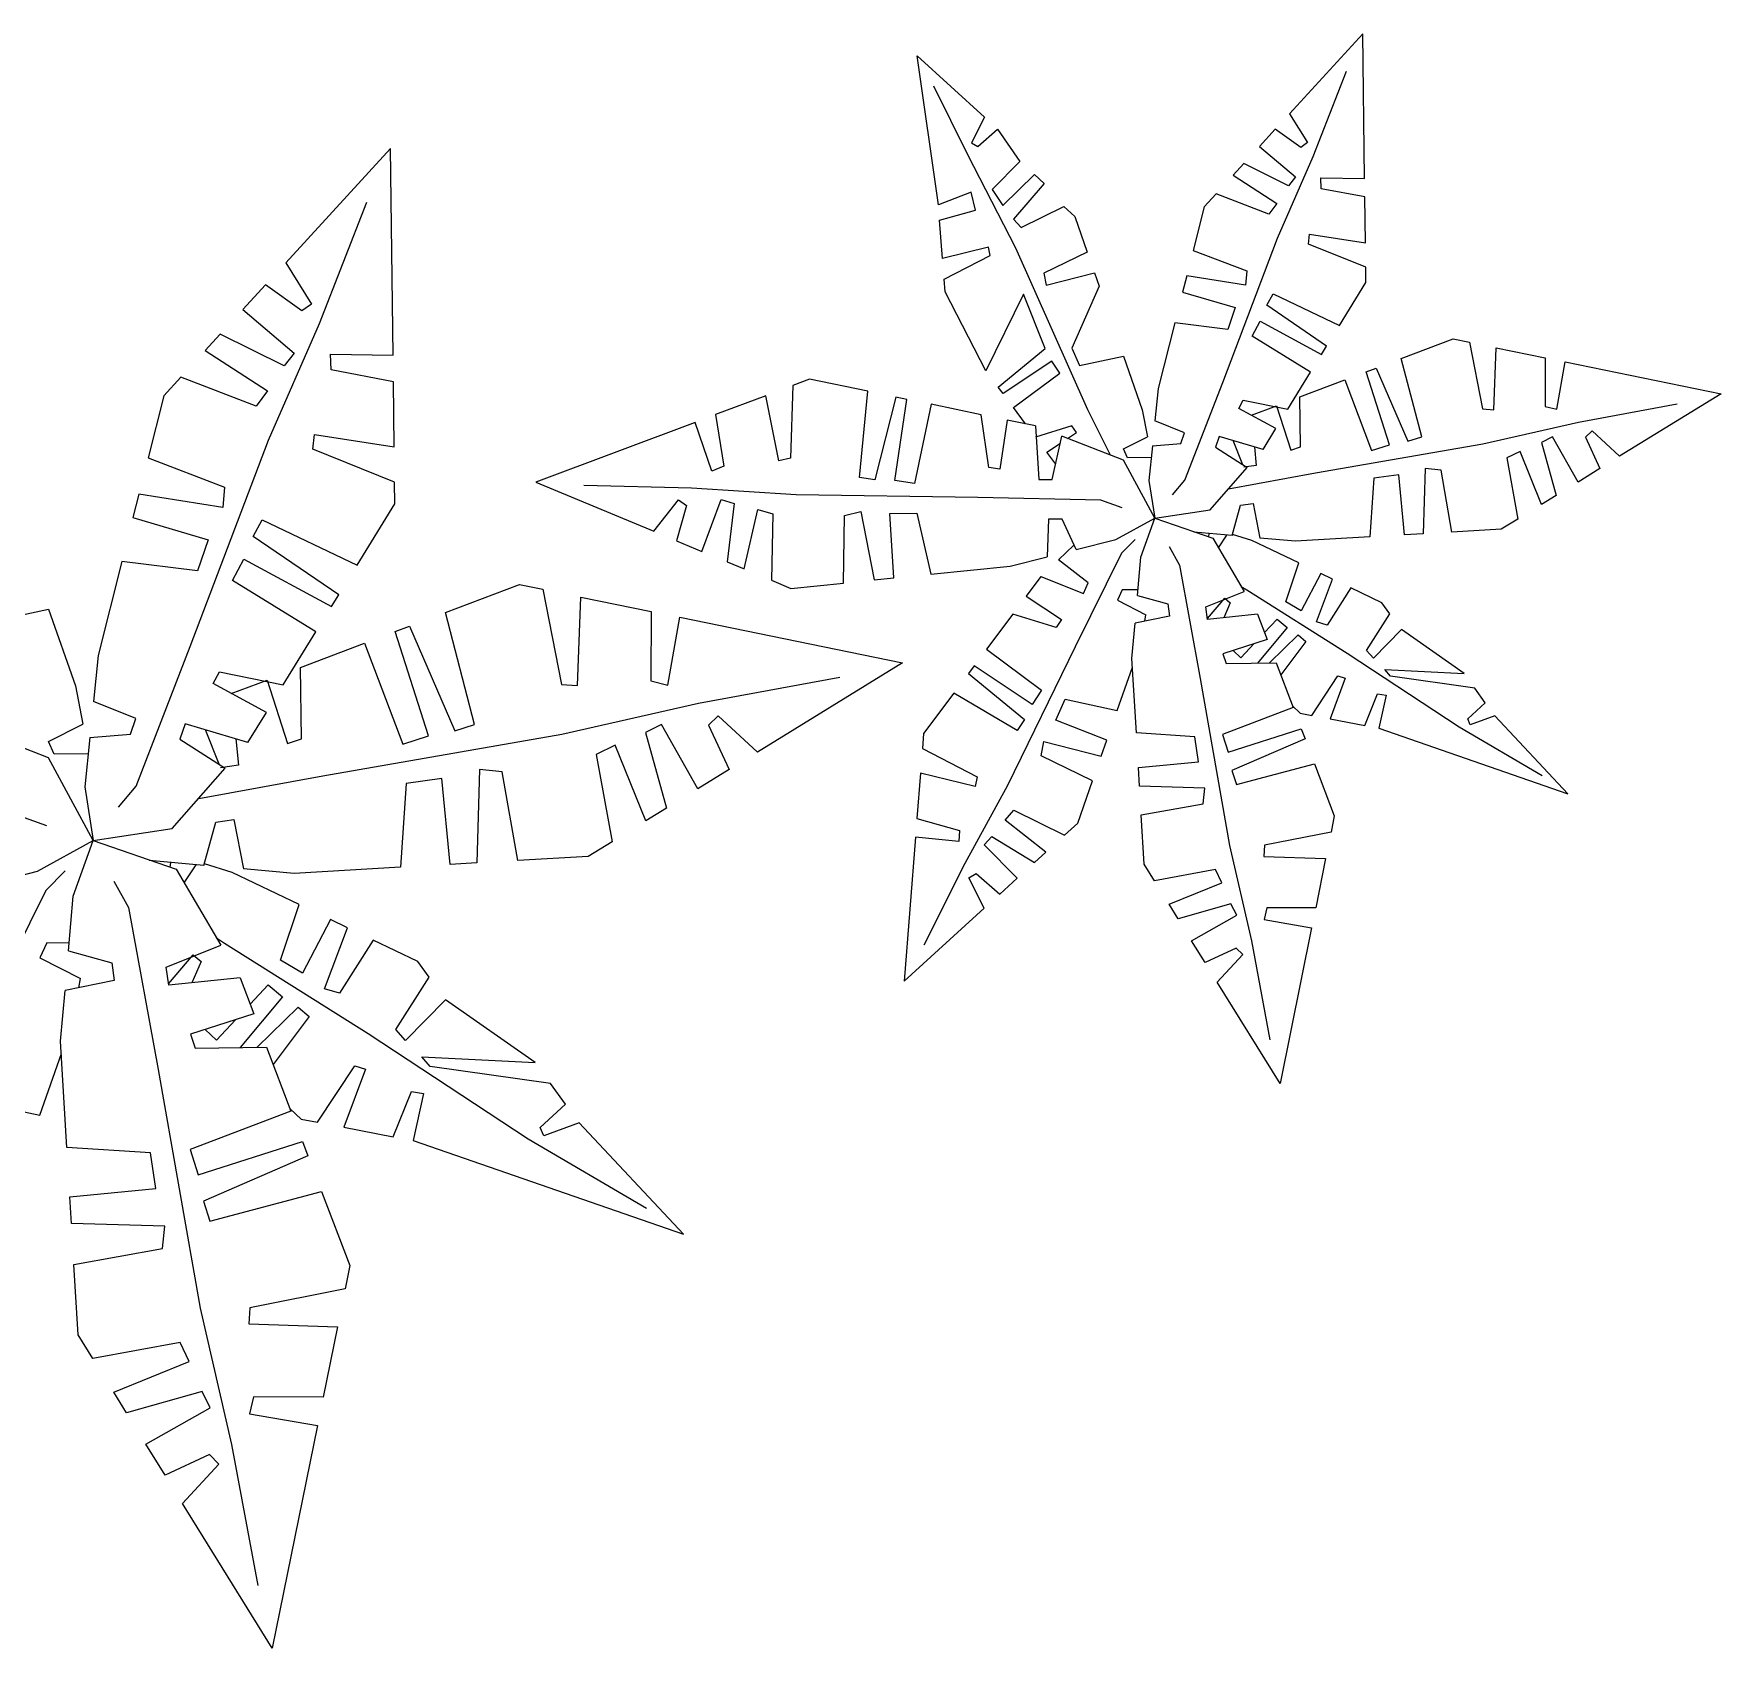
# Model space of a CAD drawing. Header units: millimetres. Extents: x 19901 to 32113, y 13732 to 21214.
# Drawn here: x 24332.3 to 24381.84, y 17781.92 to 17829.33 of the extents above; entities that cross this region are included whole.
import ezdxf

# ---------------------------------------------------------------- set-up
doc = ezdxf.new("R2010")
doc.units = ezdxf.units.MM
doc.layers.add('VEGETAZIONE', color=94, linetype='Continuous', lineweight=5)

msp = doc.modelspace()

# ---------------------------------------------------------------- linework, layer by layer
at = {"layer": 'VEGETAZIONE'}
for p, q in [((24371.321, 17829.329), (24369.168, 17826.981)), ((24371.371, 17825.08), (24371.321, 17829.329)), ((24358.855, 17824.307), (24358.231, 17828.678)), ((24358.231, 17828.678), (24360.208, 17826.875)), ((24359.725, 17825.775), (24358.72, 17827.793)), ((24369.858, 17825.729), (24370.835, 17828.228)), ((24360.208, 17826.875), (24359.829, 17826.124)), ((24369.168, 17826.981), (24369.697, 17826.131)), ((24360.01, 17826.021), (24360.593, 17826.525)), ((24360.593, 17826.525), (24361.251, 17825.582)), ((24368.749, 17826.525), (24368.285, 17826.02)), ((24369.494, 17825.989), (24368.749, 17826.525)), ((24342.774, 17825.959), (24339.698, 17822.606)), ((24342.846, 17819.89), (24342.774, 17825.959)), ((24359.829, 17826.124), (24360.01, 17826.021)), ((24368.285, 17826.02), (24369.341, 17825.125)), ((24369.697, 17826.131), (24369.494, 17825.989)), ((24361.129, 17823.036), (24359.725, 17825.775)), ((24361.251, 17825.582), (24360.436, 17824.755)), ((24367.822, 17825.514), (24367.512, 17825.177)), ((24369.133, 17824.859), (24367.822, 17825.514)), ((24368.809, 17823.331), (24369.858, 17825.729)), ((24360.744, 17824.29), (24361.678, 17825.194)), ((24361.962, 17824.935), (24361.066, 17823.889)), ((24361.678, 17825.194), (24361.962, 17824.935)), ((24361.678, 17825.194), (24361.962, 17824.935)), ((24367.512, 17825.177), (24368.793, 17824.349)), ((24369.341, 17825.125), (24369.133, 17824.859)), ((24370.085, 17825.1), (24371.371, 17825.08)), ((24370.099, 17824.777), (24370.085, 17825.1)), ((24340.684, 17820.816), (24342.08, 17824.387)), ((24359.815, 17824.678), (24358.855, 17824.307)), ((24359.942, 17824.149), (24359.815, 17824.678)), ((24360.436, 17824.755), (24360.744, 17824.29)), ((24367.012, 17824.631), (24366.659, 17824.246)), ((24368.559, 17824.034), (24367.012, 17824.631)), ((24368.793, 17824.349), (24368.559, 17824.034)), ((24371.378, 17824.536), (24370.099, 17824.777)), ((24371.394, 17823.194), (24371.378, 17824.536)), ((24358.89, 17823.851), (24359.942, 17824.149)), ((24358.978, 17822.727), (24358.89, 17823.851)), ((24361.066, 17823.889), (24361.286, 17823.643)), ((24361.286, 17823.643), (24362.536, 17824.258)), ((24362.536, 17824.258), (24362.86, 17823.963)), ((24362.86, 17823.963), (24363.226, 17822.917)), ((24366.659, 17824.246), (24366.336, 17822.968)), ((24367.204, 17819.09), (24368.809, 17823.331)), ((24369.723, 17823.151), (24369.757, 17823.448)), ((24369.757, 17823.448), (24371.394, 17823.194)), ((24360.327, 17823.062), (24358.978, 17822.727)), ((24360.379, 17822.817), (24360.327, 17823.062)), ((24363.246, 17818.29), (24361.129, 17823.036)), ((24363.226, 17822.917), (24361.956, 17822.298)), ((24366.336, 17822.968), (24367.908, 17822.368)), ((24371.402, 17822.472), (24369.723, 17823.151)), ((24339.698, 17822.606), (24340.454, 17821.391)), ((24359.025, 17822.122), (24360.379, 17822.817)), ((24367.908, 17822.368), (24367.869, 17821.947)), ((24371.407, 17822.027), (24371.402, 17822.472)), ((24339.101, 17821.954), (24338.438, 17821.231)), ((24340.164, 17821.188), (24339.101, 17821.954)), ((24359.053, 17821.75), (24359.025, 17822.122)), ((24361.956, 17822.298), (24362.019, 17821.948)), ((24362.019, 17821.948), (24363.439, 17822.309)), ((24363.577, 17821.914), (24362.771, 17820.1)), ((24363.439, 17822.309), (24363.577, 17821.914)), ((24363.439, 17822.309), (24363.577, 17821.914)), ((24366.148, 17822.224), (24366.027, 17821.741)), ((24366.148, 17822.224), (24366.027, 17821.741)), ((24367.869, 17821.947), (24366.148, 17822.224)), ((24370.631, 17820.765), (24371.407, 17822.027)), ((24340.454, 17821.391), (24340.164, 17821.188)), ((24360.252, 17819.435), (24359.053, 17821.75)), ((24361.359, 17821.678), (24360.252, 17819.435)), ((24361.995, 17820.088), (24361.359, 17821.678)), ((24366.027, 17821.741), (24367.574, 17821.287)), ((24368.496, 17821.355), (24368.681, 17821.696)), ((24370.255, 17820.154), (24368.496, 17821.355)), ((24368.681, 17821.696), (24370.631, 17820.765)), ((24338.438, 17821.231), (24339.946, 17819.954)), ((24367.574, 17821.287), (24367.354, 17820.649)), ((24368.068, 17820.451), (24368.306, 17820.89)), ((24368.306, 17820.89), (24370.107, 17819.913)), ((24337.775, 17820.509), (24337.334, 17820.027)), ((24337.775, 17820.509), (24337.334, 17820.027)), ((24339.649, 17819.574), (24337.775, 17820.509)), ((24339.187, 17817.39), (24340.684, 17820.816)), ((24365.799, 17820.841), (24365.312, 17818.911)), ((24367.354, 17820.649), (24365.799, 17820.841)), ((24369.786, 17819.392), (24368.068, 17820.451)), ((24372.446, 17819.79), (24373.97, 17820.367)), ((24373.97, 17820.367), (24374.45, 17820.269)), ((24337.334, 17820.027), (24339.164, 17818.845)), ((24339.946, 17819.954), (24339.649, 17819.574)), ((24341.009, 17819.918), (24342.846, 17819.89)), ((24341.029, 17819.456), (24341.009, 17819.918)), ((24360.613, 17818.952), (24361.995, 17820.088)), ((24362.771, 17820.1), (24363.002, 17819.583)), ((24363.002, 17819.583), (24364.289, 17819.86)), ((24364.289, 17819.86), (24364.841, 17818.282)), ((24370.107, 17819.913), (24370.255, 17820.154)), ((24370.107, 17819.913), (24370.255, 17820.154)), ((24374.45, 17820.269), (24374.835, 17818.314)), ((24375.163, 17818.29), (24375.228, 17820.11)), ((24375.228, 17820.11), (24376.675, 17819.815)), ((24342.856, 17819.112), (24341.029, 17819.456)), ((24362.188, 17819.713), (24360.755, 17818.761)), ((24361.062, 17818.349), (24362.42, 17819.364)), ((24362.42, 17819.364), (24362.188, 17819.713)), ((24369.115, 17818.301), (24369.786, 17819.392)), ((24371.418, 17819.4), (24371.709, 17819.511)), ((24371.418, 17819.4), (24371.709, 17819.511)), ((24372.099, 17817.253), (24371.418, 17819.4)), ((24371.709, 17819.511), (24372.641, 17817.361)), ((24373.048, 17817.49), (24372.446, 17819.79)), ((24376.675, 17819.815), (24376.67, 17818.384)), ((24377.016, 17818.301), (24377.261, 17819.695)), ((24377.261, 17819.695), (24381.841, 17818.759)), ((24336.619, 17819.248), (24336.114, 17818.698)), ((24338.829, 17818.396), (24336.619, 17819.248)), ((24342.878, 17817.195), (24342.856, 17819.112)), ((24354.587, 17818.999), (24354.51, 17816.87)), ((24355.077, 17819.183), (24354.587, 17818.999)), ((24356.783, 17818.831), (24355.077, 17819.183)), ((24360.755, 17818.761), (24360.613, 17818.952)), ((24360.755, 17818.761), (24360.613, 17818.952)), ((24365.312, 17818.911), (24365.215, 17817.964)), ((24366.09, 17816.222), (24367.204, 17819.09)), ((24369.471, 17818.663), (24370.788, 17819.162)), ((24370.788, 17819.162), (24371.575, 17817.087)), ((24336.114, 17818.698), (24335.653, 17816.872)), ((24339.164, 17818.845), (24338.829, 17818.396)), ((24353.792, 17818.7), (24352.315, 17818.144)), ((24354.168, 17816.789), (24353.792, 17818.7)), ((24356.536, 17816.301), (24356.783, 17818.831)), ((24357.609, 17818.66), (24356.988, 17816.234)), ((24357.578, 17816.211), (24357.935, 17818.593)), ((24357.935, 17818.593), (24357.609, 17818.66)), ((24357.935, 17818.593), (24357.609, 17818.66)), ((24358.64, 17818.447), (24358.159, 17816.124)), ((24360.115, 17818.143), (24358.64, 17818.447)), ((24367.675, 17818.329), (24367.808, 17818.573)), ((24367.808, 17818.573), (24369.115, 17818.301)), ((24368.046, 17818.124), (24368.787, 17818.404)), ((24368.787, 17818.404), (24369.201, 17817.102)), ((24369.492, 17817.194), (24369.471, 17818.663)), ((24376.67, 17818.384), (24377.016, 17818.301)), ((24377.648, 17817.925), (24380.551, 17818.462)), ((24381.841, 17818.759), (24378.858, 17816.92)), ((24351.716, 17817.918), (24347.039, 17816.159)), ((24352.21, 17816.489), (24351.716, 17817.918)), ((24352.315, 17818.144), (24352.561, 17816.634)), ((24360.34, 17816.589), (24360.115, 17818.143)), ((24360.88, 17817.985), (24360.662, 17816.54)), ((24361.709, 17817.814), (24360.88, 17817.985)), ((24361.417, 17817.874), (24361.062, 17818.349)), ((24363.907, 17816.955), (24363.246, 17818.29)), ((24364.841, 17818.282), (24364.993, 17817.497)), ((24366.087, 17817.613), (24365.215, 17817.964)), ((24368.767, 17817.735), (24367.675, 17818.329)), ((24374.835, 17818.314), (24375.163, 17818.29)), ((24374.84, 17817.29), (24377.648, 17817.925)), ((24336.892, 17811.331), (24339.187, 17817.39)), ((24340.491, 17817.133), (24340.541, 17817.557)), ((24340.541, 17817.557), (24342.878, 17817.195)), ((24362.779, 17817.812), (24361.705, 17817.487)), ((24361.709, 17817.814), (24361.804, 17816.237)), ((24362.201, 17816.243), (24362.485, 17817.511)), ((24364.293, 17816.804), (24362.485, 17817.511)), ((24362.65, 17817.446), (24362.908, 17817.618)), ((24362.908, 17817.618), (24362.779, 17817.812)), ((24364.291, 17817.138), (24364.993, 17817.497)), ((24365.977, 17817.294), (24366.087, 17817.613)), ((24367.101, 17817.504), (24366.992, 17817.185)), ((24368.39, 17817.122), (24367.101, 17817.504)), ((24367.796, 17816.671), (24367.513, 17817.382)), ((24368.39, 17817.122), (24368.767, 17817.735)), ((24372.641, 17817.361), (24373.048, 17817.49)), ((24376.889, 17817.492), (24376.559, 17817.323)), ((24377.636, 17816.166), (24376.889, 17817.492)), ((24378.05, 17817.668), (24377.854, 17817.478)), ((24377.854, 17817.478), (24378.279, 17816.563)), ((24378.858, 17816.92), (24378.05, 17817.668)), ((24342.89, 17816.163), (24340.491, 17817.133)), ((24362.039, 17817.04), (24362.439, 17817.306)), ((24362.301, 17816.689), (24362.039, 17817.04)), ((24364.407, 17816.879), (24364.291, 17817.138)), ((24365.112, 17816.885), (24364.407, 17816.879)), ((24365.14, 17817.225), (24365.036, 17816.206)), ((24365.14, 17817.225), (24365.977, 17817.294)), ((24366.992, 17817.185), (24367.922, 17816.59)), ((24368.138, 17817.197), (24368.191, 17816.653)), ((24369.201, 17817.102), (24369.492, 17817.194)), ((24369.926, 17816.435), (24374.84, 17817.29)), ((24371.575, 17817.087), (24372.099, 17817.253)), ((24375.937, 17817.062), (24375.549, 17816.874)), ((24376.565, 17815.506), (24375.937, 17817.062)), ((24376.559, 17817.323), (24376.994, 17815.77)), ((24335.653, 17816.872), (24337.899, 17816.015)), ((24352.561, 17816.634), (24352.21, 17816.489)), ((24354.51, 17816.87), (24354.168, 17816.789)), ((24360.662, 17816.54), (24360.34, 17816.589)), ((24365.211, 17815.108), (24364.293, 17816.804)), ((24366.833, 17815.35), (24367.922, 17816.59)), ((24367.376, 17815.969), (24369.926, 17816.435)), ((24368.191, 17816.653), (24367.824, 17816.601)), ((24373.151, 17816.561), (24373.092, 17814.645)), ((24373.613, 17816.516), (24373.151, 17816.561)), ((24373.935, 17814.693), (24373.613, 17816.516)), ((24375.549, 17816.874), (24375.872, 17815.079)), ((24378.279, 17816.563), (24377.636, 17816.166)), ((24337.899, 17816.015), (24337.844, 17815.414)), ((24342.898, 17815.528), (24342.89, 17816.163)), ((24347.039, 17816.159), (24350.498, 17814.72)), ((24351.606, 17815.985), (24348.451, 17816.063)), ((24354.678, 17815.788), (24351.606, 17815.985)), ((24356.988, 17816.234), (24356.536, 17816.301)), ((24358.159, 17816.124), (24357.578, 17816.211)), ((24361.804, 17816.237), (24362.201, 17816.243)), ((24365.036, 17816.206), (24365.211, 17815.108)), ((24365.728, 17815.787), (24366.09, 17816.222)), ((24371.641, 17816.274), (24371.526, 17814.555)), ((24372.376, 17816.38), (24371.641, 17816.274)), ((24372.546, 17814.613), (24372.376, 17816.38)), ((24335.385, 17815.809), (24335.211, 17815.12)), ((24335.385, 17815.809), (24335.211, 17815.12)), ((24337.844, 17815.414), (24335.385, 17815.809)), ((24341.789, 17813.725), (24342.898, 17815.528)), ((24350.498, 17814.72), (24351.226, 17815.646)), ((24351.464, 17815.478), (24351.17, 17814.44)), ((24351.226, 17815.646), (24351.464, 17815.478)), ((24351.915, 17814.13), (24352.481, 17815.656)), ((24352.481, 17815.656), (24352.858, 17815.533)), ((24352.858, 17815.533), (24352.66, 17813.82)), ((24360.01, 17815.714), (24354.678, 17815.788)), ((24363.627, 17815.633), (24360.01, 17815.714)), ((24364.253, 17815.407), (24363.627, 17815.633)), ((24367.484, 17814.592), (24367.731, 17815.482)), ((24367.731, 17815.482), (24368.098, 17815.534)), ((24368.098, 17815.534), (24368.297, 17814.52)), ((24376.994, 17815.77), (24376.565, 17815.506)), ((24376.994, 17815.77), (24376.565, 17815.506)), ((24335.211, 17815.12), (24337.422, 17814.47)), ((24338.738, 17814.568), (24339.003, 17815.055)), ((24339.003, 17815.055), (24341.789, 17813.725)), ((24353.157, 17813.614), (24353.558, 17815.362)), ((24353.558, 17815.362), (24354, 17815.229)), ((24354, 17815.229), (24353.961, 17813.279)), ((24356.071, 17813.199), (24356.103, 17815.178)), ((24356.103, 17815.178), (24356.584, 17815.304)), ((24356.584, 17815.304), (24356.969, 17813.29)), ((24357.433, 17815.242), (24358.226, 17815.255)), ((24357.551, 17813.349), (24357.433, 17815.242)), ((24358.226, 17815.255), (24358.638, 17813.459)), ((24362.091, 17815.071), (24362.052, 17813.967)), ((24362.488, 17815.078), (24362.091, 17815.071)), ((24362.899, 17814.18), (24362.488, 17815.078)), ((24364.067, 17814.473), (24365.211, 17815.108)), ((24364.796, 17813.958), (24365.211, 17815.108)), ((24365.211, 17815.108), (24366.833, 17815.35)), ((24365.211, 17815.108), (24366.912, 17814.513)), ((24375.872, 17815.079), (24375.383, 17814.777)), ((24337.422, 17814.47), (24337.108, 17813.559)), ((24341.252, 17812.853), (24338.738, 17814.568)), ((24351.17, 17814.44), (24351.915, 17814.13)), ((24362.899, 17814.18), (24364.067, 17814.473)), ((24364.636, 17814.478), (24364.236, 17814.079)), ((24367.484, 17814.592), (24366.361, 17814.69)), ((24366.796, 17814.652), (24366.785, 17814.558)), ((24366.912, 17814.513), (24367.834, 17812.951)), ((24367.077, 17814.234), (24367.323, 17814.606)), ((24368.063, 17814.45), (24367.494, 17814.627)), ((24369.443, 17813.788), (24368.063, 17814.45)), ((24369.34, 17814.428), (24368.297, 17814.52)), ((24371.526, 17814.555), (24369.34, 17814.428)), ((24373.092, 17814.645), (24372.546, 17814.613)), ((24373.092, 17814.645), (24372.546, 17814.613)), ((24375.383, 17814.777), (24373.935, 17814.693)), ((24360.966, 17813.694), (24362.052, 17813.967)), ((24362.838, 17814.312), (24362.38, 17813.877)), ((24364.236, 17814.079), (24362.87, 17811.326)), ((24364.7, 17812.837), (24364.796, 17813.958)), ((24365.63, 17814.268), (24365.932, 17813.725)), ((24334.886, 17813.833), (24334.19, 17811.076)), ((24337.108, 17813.559), (24334.886, 17813.833)), ((24338.128, 17813.276), (24338.468, 17813.903)), ((24338.468, 17813.903), (24341.04, 17812.508)), ((24352.66, 17813.82), (24353.157, 17813.614)), ((24352.66, 17813.82), (24353.157, 17813.614)), ((24358.638, 17813.459), (24360.966, 17813.694)), ((24363.253, 17813.202), (24362.38, 17813.877)), ((24365.932, 17813.725), (24366.545, 17810.401)), ((24369.06, 17812.645), (24369.443, 17813.788)), ((24370.087, 17813.479), (24369.508, 17812.381)), ((24370.432, 17813.313), (24370.087, 17813.479)), ((24370.432, 17813.313), (24370.087, 17813.479)), ((24340.582, 17811.763), (24338.128, 17813.276)), ((24344.382, 17812.332), (24346.559, 17813.156)), ((24346.559, 17813.156), (24347.244, 17813.016)), ((24347.244, 17813.016), (24347.795, 17810.223)), ((24353.961, 17813.279), (24354.528, 17813.043)), ((24354.528, 17813.043), (24356.071, 17813.199)), ((24356.969, 17813.29), (24357.551, 17813.349)), ((24356.969, 17813.29), (24357.551, 17813.349)), ((24361.867, 17813.39), (24361.437, 17812.814)), ((24361.867, 17813.39), (24363.114, 17812.894)), ((24363.114, 17812.894), (24363.253, 17813.202)), ((24364.253, 17813.002), (24364.114, 17812.695)), ((24364.714, 17812.998), (24364.253, 17813.002)), ((24366.707, 17812.5), (24367.834, 17812.951)), ((24367.745, 17813.101), (24367.908, 17812.997)), ((24367.908, 17812.997), (24370.86, 17811.137)), ((24369.961, 17812.058), (24370.432, 17813.313)), ((24370.964, 17813.058), (24370.272, 17811.964)), ((24371.879, 17812.619), (24370.964, 17813.058)), ((24330.891, 17812.036), (24332.729, 17812.432)), ((24332.729, 17812.432), (24333.518, 17810.178)), ((24341.04, 17812.508), (24341.252, 17812.853)), ((24341.04, 17812.508), (24341.252, 17812.853)), ((24348.263, 17810.189), (24348.356, 17812.789)), ((24348.356, 17812.789), (24350.423, 17812.367)), ((24361.437, 17812.814), (24362.469, 17812.125)), ((24364.114, 17812.695), (24364.95, 17812.267)), ((24364.7, 17812.837), (24365.589, 17812.591)), ((24365.589, 17812.591), (24365.642, 17812.224)), ((24366.76, 17812.133), (24366.707, 17812.5)), ((24366.757, 17812.155), (24367.262, 17812.758)), ((24367.426, 17812.621), (24367.238, 17812.181)), ((24367.262, 17812.758), (24367.426, 17812.621)), ((24369.508, 17812.381), (24369.06, 17812.645)), ((24372.115, 17812.294), (24371.879, 17812.619)), ((24342.912, 17811.775), (24343.328, 17811.933)), ((24342.912, 17811.775), (24343.328, 17811.933)), ((24343.328, 17811.933), (24344.66, 17808.862)), ((24345.242, 17809.047), (24344.382, 17812.332)), ((24350.423, 17812.367), (24350.416, 17810.323)), ((24350.911, 17810.205), (24351.261, 17812.196)), ((24351.261, 17812.196), (24357.803, 17810.86)), ((24361.039, 17812.282), (24360.273, 17811.258)), ((24362.316, 17811.895), (24361.039, 17812.282)), ((24362.469, 17812.125), (24362.316, 17811.895)), ((24364.54, 17810.982), (24364.63, 17812.024)), ((24365.642, 17812.224), (24364.63, 17812.024)), ((24364.913, 17812.08), (24364.95, 17812.267)), ((24368.229, 17812.281), (24366.76, 17812.133)), ((24368.229, 17812.281), (24368.511, 17811.542)), ((24368.434, 17811.744), (24368.802, 17812.137)), ((24368.802, 17812.137), (24369.096, 17811.89)), ((24370.272, 17811.964), (24369.961, 17812.058)), ((24371.428, 17811.218), (24372.115, 17812.294)), ((24339.623, 17810.206), (24340.582, 17811.763)), ((24340.131, 17810.722), (24342.012, 17811.435)), ((24342.012, 17811.435), (24343.138, 17808.47)), ((24343.886, 17808.708), (24342.912, 17811.775)), ((24368.511, 17811.542), (24367.21, 17811.125)), ((24369.096, 17811.89), (24368.226, 17810.85)), ((24368.575, 17810.856), (24369.418, 17811.676)), ((24369.647, 17811.484), (24368.907, 17810.501)), ((24369.418, 17811.676), (24369.647, 17811.484)), ((24372.45, 17811.833), (24371.63, 17810.994)), ((24374.294, 17810.54), (24372.45, 17811.833)), ((24374.294, 17810.54), (24372.45, 17811.833)), ((24334.19, 17811.076), (24334.052, 17809.724)), ((24335.302, 17807.235), (24336.892, 17811.331)), ((24360.273, 17811.258), (24361.887, 17810.05)), ((24362.87, 17811.326), (24360.89, 17807.251)), ((24364.67, 17808.798), (24364.54, 17810.982)), ((24367.21, 17811.125), (24367.303, 17810.835)), ((24367.509, 17811.221), (24367.741, 17811.004)), ((24367.741, 17811.004), (24368.131, 17811.42)), ((24370.86, 17811.137), (24374.144, 17808.972)), ((24371.63, 17810.994), (24371.428, 17811.218)), ((24337.566, 17810.245), (24337.755, 17810.593)), ((24337.755, 17810.593), (24339.623, 17810.206)), ((24340.162, 17808.624), (24340.131, 17810.722)), ((24357.803, 17810.86), (24353.542, 17808.232)), ((24359.907, 17810.768), (24359.738, 17810.541)), ((24359.907, 17810.768), (24359.738, 17810.541)), ((24359.738, 17810.541), (24361.38, 17809.188)), ((24361.61, 17809.634), (24359.907, 17810.768)), ((24364.109, 17809.457), (24364.555, 17810.727)), ((24367.303, 17810.835), (24368.77, 17810.859)), ((24368.77, 17810.859), (24369.271, 17809.544)), ((24369.816, 17809.314), (24370.584, 17810.477)), ((24370.584, 17810.477), (24370.803, 17810.405)), ((24371.962, 17810.66), (24374.294, 17810.54)), ((24372.131, 17810.462), (24371.962, 17810.66)), ((24374.604, 17810.113), (24372.131, 17810.462)), ((24333.518, 17810.178), (24333.735, 17809.057)), ((24339.126, 17809.397), (24337.566, 17810.245)), ((24338.097, 17809.952), (24339.154, 17810.352)), ((24339.154, 17810.352), (24339.747, 17808.492)), ((24347.795, 17810.223), (24348.263, 17810.189)), ((24350.416, 17810.323), (24350.911, 17810.205)), ((24351.813, 17809.668), (24355.96, 17810.435)), ((24359.309, 17809.968), (24358.423, 17808.782)), ((24361.165, 17808.865), (24359.309, 17809.968)), ((24361.887, 17810.05), (24361.61, 17809.634)), ((24366.545, 17810.401), (24367.408, 17805.492)), ((24370.803, 17810.405), (24370.361, 17809.21)), ((24371.375, 17809.017), (24371.753, 17809.944)), ((24371.753, 17809.944), (24371.999, 17809.905)), ((24374.914, 17809.686), (24374.604, 17810.113)), ((24335.297, 17809.222), (24334.052, 17809.724)), ((24347.802, 17808.761), (24351.813, 17809.668)), ((24362.303, 17809.173), (24362.579, 17809.788)), ((24362.579, 17809.788), (24364.109, 17809.457)), ((24369.271, 17809.544), (24367.199, 17808.754)), ((24369.254, 17809.589), (24369.479, 17809.378)), ((24371.999, 17809.905), (24371.787, 17808.939)), ((24374.396, 17809.207), (24374.914, 17809.686)), ((24332.734, 17808.066), (24330.151, 17809.076)), ((24332.731, 17808.543), (24333.735, 17809.057)), ((24335.14, 17808.766), (24335.297, 17809.222)), ((24336.747, 17809.066), (24336.59, 17808.61)), ((24338.587, 17808.521), (24336.747, 17809.066)), ((24338.587, 17808.521), (24339.126, 17809.397)), ((24344.66, 17808.862), (24345.242, 17809.047)), ((24350.729, 17809.049), (24350.257, 17808.808)), ((24351.796, 17807.156), (24350.729, 17809.049)), ((24352.387, 17809.301), (24352.107, 17809.029)), ((24352.107, 17809.029), (24352.714, 17807.722)), ((24353.542, 17808.232), (24352.387, 17809.301)), ((24361.38, 17809.188), (24361.165, 17808.865)), ((24363.802, 17808.582), (24362.303, 17809.173)), ((24369.479, 17809.378), (24369.816, 17809.314)), ((24370.361, 17809.21), (24371.375, 17809.017)), ((24374.144, 17808.972), (24376.582, 17807.548)), ((24374.472, 17809.032), (24374.396, 17809.207)), ((24375.194, 17809.301), (24374.472, 17809.032)), ((24377.337, 17807.012), (24375.194, 17809.301)), ((24332.897, 17808.174), (24332.731, 17808.543)), ((24333.944, 17808.668), (24333.795, 17807.213)), ((24333.944, 17808.668), (24335.14, 17808.766)), ((24336.59, 17808.61), (24337.919, 17807.761)), ((24337.739, 17807.877), (24337.335, 17808.892)), ((24338.227, 17808.628), (24338.304, 17807.851)), ((24339.747, 17808.492), (24340.162, 17808.624)), ((24340.781, 17807.539), (24347.802, 17808.761)), ((24343.138, 17808.47), (24343.886, 17808.708)), ((24350.257, 17808.808), (24350.878, 17806.59)), ((24358.423, 17808.782), (24358.388, 17808.339)), ((24361.874, 17808.128), (24361.95, 17808.543)), ((24361.95, 17808.543), (24363.637, 17808.113)), ((24363.637, 17808.113), (24363.802, 17808.582)), ((24363.637, 17808.113), (24363.802, 17808.582)), ((24366.388, 17808.686), (24364.67, 17808.798)), ((24366.494, 17807.952), (24366.388, 17808.686)), ((24367.199, 17808.754), (24367.366, 17808.231)), ((24367.366, 17808.231), (24369.51, 17808.915)), ((24369.621, 17808.625), (24367.475, 17807.69)), ((24369.51, 17808.915), (24369.621, 17808.625)), ((24369.51, 17808.915), (24369.621, 17808.625)), ((24371.787, 17808.939), (24377.337, 17807.012)), ((24334.046, 17805.643), (24332.734, 17808.066)), ((24333.905, 17808.182), (24332.897, 17808.174)), ((24349.369, 17808.434), (24348.814, 17808.166)), ((24348.814, 17808.166), (24349.276, 17805.602)), ((24350.266, 17806.212), (24349.369, 17808.434)), ((24358.388, 17808.339), (24359.998, 17807.512)), ((24363.384, 17807.389), (24361.874, 17808.128)), ((24336.363, 17805.99), (24337.919, 17807.761)), ((24337.139, 17806.874), (24340.781, 17807.539)), ((24338.304, 17807.851), (24337.779, 17807.776)), ((24345.388, 17807.72), (24345.305, 17804.982)), ((24346.049, 17807.655), (24345.388, 17807.72)), ((24346.509, 17805.051), (24346.049, 17807.655)), ((24352.714, 17807.722), (24351.796, 17807.156)), ((24358.331, 17807.62), (24358.226, 17806.283)), ((24359.936, 17807.22), (24358.331, 17807.62)), ((24359.998, 17807.512), (24359.936, 17807.22)), ((24364.73, 17807.779), (24366.494, 17807.952)), ((24364.763, 17807.234), (24364.73, 17807.779)), ((24364.763, 17807.234), (24364.73, 17807.779)), ((24367.475, 17807.69), (24367.605, 17807.283)), ((24367.605, 17807.283), (24369.901, 17807.888)), ((24369.901, 17807.888), (24370.481, 17806.367)), ((24333.795, 17807.213), (24334.046, 17805.643)), ((24334.785, 17806.614), (24335.302, 17807.235)), ((24343.232, 17807.31), (24343.068, 17804.853)), ((24344.282, 17807.46), (24343.232, 17807.31)), ((24344.525, 17804.937), (24344.282, 17807.46)), ((24360.89, 17807.251), (24359.631, 17804.96)), ((24362.947, 17806.146), (24363.384, 17807.389)), ((24366.678, 17807.179), (24364.763, 17807.234)), ((24366.633, 17806.717), (24366.678, 17807.179)), ((24350.878, 17806.59), (24350.266, 17806.212)), ((24350.878, 17806.59), (24350.266, 17806.212)), ((24360.814, 17806.236), (24361.075, 17806.528)), ((24361.075, 17806.528), (24362.561, 17805.795)), ((24364.813, 17806.392), (24366.633, 17806.717)), ((24332.677, 17806.071), (24331.783, 17806.393)), ((24334.046, 17805.643), (24336.363, 17805.99)), ((24337.293, 17804.906), (24337.646, 17806.177)), ((24337.646, 17806.177), (24338.171, 17806.252)), ((24338.171, 17806.252), (24338.455, 17804.804)), ((24358.226, 17806.283), (24359.476, 17805.928)), ((24362.014, 17805.298), (24360.814, 17806.236)), ((24362.561, 17805.795), (24362.947, 17806.146)), ((24364.899, 17804.945), (24364.813, 17806.392)), ((24370.481, 17806.367), (24370.384, 17805.888)), ((24332.412, 17804.737), (24334.046, 17805.643)), ((24333.453, 17804.001), (24334.046, 17805.643)), ((24334.046, 17805.643), (24336.476, 17804.794)), ((24349.276, 17805.602), (24348.578, 17805.171)), ((24358.184, 17805.741), (24357.851, 17801.509)), ((24359.461, 17805.605), (24358.184, 17805.741)), ((24359.476, 17805.928), (24359.461, 17805.605)), ((24360.2, 17805.513), (24360.43, 17805.759)), ((24361.169, 17804.529), (24360.2, 17805.513)), ((24360.43, 17805.759), (24361.676, 17804.99)), ((24367.408, 17805.492), (24368.048, 17802.689)), ((24368.431, 17805.499), (24368.408, 17805.172)), ((24370.384, 17805.888), (24368.431, 17805.499)), ((24337.293, 17804.906), (24335.689, 17805.047)), ((24336.31, 17804.992), (24336.294, 17804.858)), ((24348.578, 17805.171), (24346.509, 17805.051)), ((24361.676, 17804.99), (24362.014, 17805.298)), ((24361.676, 17804.99), (24362.014, 17805.298)), ((24368.408, 17805.172), (24370.226, 17805.11)), ((24370.226, 17805.11), (24369.934, 17803.664)), ((24330.743, 17804.318), (24332.412, 17804.737)), ((24333.224, 17804.744), (24332.653, 17804.173)), ((24336.476, 17804.794), (24337.793, 17802.562)), ((24336.712, 17804.395), (24337.063, 17804.926)), ((24338.12, 17804.704), (24337.307, 17804.957)), ((24340.092, 17803.757), (24338.12, 17804.704)), ((24339.945, 17804.673), (24338.455, 17804.804)), ((24343.068, 17804.853), (24339.945, 17804.673)), ((24345.305, 17804.982), (24344.525, 17804.937)), ((24345.305, 17804.982), (24344.525, 17804.937)), ((24359.631, 17804.96), (24358.434, 17802.561)), ((24359.755, 17804.545), (24359.97, 17804.668)), ((24360.205, 17803.651), (24359.755, 17804.545)), ((24359.97, 17804.668), (24360.662, 17804.067)), ((24360.662, 17804.067), (24361.169, 17804.529)), ((24365.201, 17804.457), (24364.899, 17804.945)), ((24366.994, 17804.784), (24365.201, 17804.457)), ((24367.182, 17804.396), (24366.994, 17804.784)), ((24332.653, 17804.173), (24330.702, 17800.241)), ((24333.315, 17802.399), (24333.453, 17804.001)), ((24334.644, 17804.444), (24335.075, 17803.667)), ((24365.629, 17803.766), (24367.182, 17804.396)), ((24335.075, 17803.667), (24335.952, 17798.919)), ((24339.545, 17802.124), (24340.092, 17803.757)), ((24357.851, 17801.509), (24360.205, 17803.651)), ((24365.894, 17803.338), (24365.629, 17803.766)), ((24365.894, 17803.338), (24365.629, 17803.766)), ((24367.444, 17803.776), (24365.894, 17803.338)), ((24367.614, 17803.446), (24367.444, 17803.776)), ((24368.504, 17803.666), (24368.423, 17803.32)), ((24369.934, 17803.664), (24368.504, 17803.666)), ((24341.012, 17803.316), (24340.184, 17801.748)), ((24340.831, 17801.286), (24341.505, 17803.079)), ((24341.505, 17803.079), (24341.012, 17803.316)), ((24341.505, 17803.079), (24341.012, 17803.316)), ((24366.291, 17802.697), (24367.614, 17803.446)), ((24368.423, 17803.32), (24369.815, 17803.078)), ((24369.815, 17803.078), (24368.889, 17798.501)), ((24332.677, 17802.635), (24332.479, 17802.196)), ((24333.335, 17802.629), (24332.677, 17802.635)), ((24336.183, 17801.918), (24337.793, 17802.562)), ((24337.666, 17802.777), (24337.899, 17802.628)), ((24337.899, 17802.628), (24342.116, 17799.971)), ((24342.265, 17802.714), (24341.276, 17801.152)), ((24343.571, 17802.087), (24342.265, 17802.714)), ((24366.688, 17802.056), (24366.291, 17802.697)), ((24368.048, 17802.689), (24368.59, 17799.79)), ((24332.479, 17802.196), (24333.672, 17801.584)), ((24333.315, 17802.399), (24334.586, 17802.048)), ((24334.586, 17802.048), (24334.662, 17801.524)), ((24336.255, 17801.426), (24336.976, 17802.286)), ((24337.21, 17802.09), (24336.941, 17801.463)), ((24336.976, 17802.286), (24337.21, 17802.09)), ((24340.184, 17801.748), (24339.545, 17802.124)), ((24343.909, 17801.623), (24343.571, 17802.087)), ((24367.602, 17802.482), (24366.688, 17802.056)), ((24367.046, 17801.478), (24367.792, 17802.287)), ((24367.792, 17802.287), (24367.602, 17802.482)), ((24334.662, 17801.524), (24333.215, 17801.237)), ((24333.62, 17801.317), (24333.672, 17801.584)), ((24336.259, 17801.394), (24336.183, 17801.918)), ((24338.358, 17801.605), (24336.259, 17801.394)), ((24338.358, 17801.605), (24338.76, 17800.549)), ((24342.928, 17800.087), (24343.909, 17801.623)), ((24333.087, 17799.749), (24333.215, 17801.237)), ((24339.596, 17801.046), (24338.353, 17799.561)), ((24338.65, 17800.837), (24339.176, 17801.399)), ((24339.176, 17801.399), (24339.596, 17801.046)), ((24341.276, 17801.152), (24340.831, 17801.286)), ((24368.889, 17798.501), (24367.046, 17801.478)), ((24338.76, 17800.549), (24336.902, 17799.954)), ((24338.852, 17799.569), (24340.056, 17800.741)), ((24340.056, 17800.741), (24340.383, 17800.467)), ((24344.387, 17800.965), (24343.216, 17799.766)), ((24347.021, 17799.118), (24344.387, 17800.965)), ((24347.021, 17799.118), (24344.387, 17800.965)), ((24337.328, 17800.09), (24337.66, 17799.78)), ((24337.66, 17799.78), (24338.217, 17800.375)), ((24340.383, 17800.467), (24339.325, 17799.063)), ((24343.216, 17799.766), (24342.928, 17800.087)), ((24333.273, 17796.629), (24333.087, 17799.749)), ((24336.902, 17799.954), (24337.035, 17799.539)), ((24337.035, 17799.539), (24339.131, 17799.574)), ((24339.131, 17799.574), (24339.846, 17797.696)), ((24342.116, 17799.971), (24346.808, 17796.878)), ((24332.472, 17797.571), (24333.109, 17799.385)), ((24343.691, 17799.289), (24347.021, 17799.118)), ((24343.932, 17799.007), (24343.691, 17799.289)), ((24335.952, 17798.919), (24337.185, 17791.907)), ((24340.624, 17797.367), (24341.722, 17799.027)), ((24342.034, 17798.925), (24341.404, 17797.218)), ((24341.722, 17799.027), (24342.034, 17798.925)), ((24347.464, 17798.508), (24343.932, 17799.007)), ((24342.852, 17796.942), (24343.391, 17798.266)), ((24343.391, 17798.266), (24343.742, 17798.211)), ((24343.742, 17798.211), (24343.44, 17796.83)), ((24347.908, 17797.898), (24347.464, 17798.508)), ((24330.286, 17798.044), (24332.472, 17797.571)), ((24339.846, 17797.696), (24336.886, 17796.566)), ((24339.822, 17797.76), (24340.144, 17797.458)), ((24347.168, 17797.213), (24347.908, 17797.898)), ((24340.144, 17797.458), (24340.624, 17797.367)), ((24341.404, 17797.218), (24342.852, 17796.942)), ((24347.276, 17796.963), (24347.168, 17797.213)), ((24348.307, 17797.348), (24347.276, 17796.963)), ((24351.369, 17794.078), (24348.307, 17797.348)), ((24335.727, 17796.47), (24333.273, 17796.629)), ((24336.886, 17796.566), (24337.125, 17795.819)), ((24337.125, 17795.819), (24340.188, 17796.797)), ((24340.188, 17796.797), (24340.346, 17796.382)), ((24340.188, 17796.797), (24340.346, 17796.382)), ((24343.44, 17796.83), (24351.369, 17794.078)), ((24346.808, 17796.878), (24350.29, 17794.843)), ((24335.879, 17795.421), (24335.727, 17796.47)), ((24340.346, 17796.382), (24337.281, 17795.046)), ((24333.359, 17795.174), (24335.879, 17795.421)), ((24333.406, 17794.394), (24333.359, 17795.174)), ((24333.406, 17794.394), (24333.359, 17795.174)), ((24337.466, 17794.465), (24340.747, 17795.33)), ((24340.747, 17795.33), (24341.574, 17793.156)), ((24337.281, 17795.046), (24337.466, 17794.465)), ((24336.141, 17794.316), (24333.406, 17794.394)), ((24336.077, 17793.656), (24336.141, 17794.316)), ((24333.477, 17793.192), (24336.077, 17793.656)), ((24333.6, 17791.126), (24333.477, 17793.192)), ((24341.574, 17793.156), (24341.436, 17792.472)), ((24341.436, 17792.472), (24338.646, 17791.917)), ((24337.185, 17791.907), (24338.099, 17787.901)), ((24338.646, 17791.917), (24338.613, 17791.449)), ((24334.032, 17790.428), (24333.6, 17791.126)), ((24338.613, 17791.449), (24341.211, 17791.36)), ((24341.211, 17791.36), (24340.793, 17789.295)), ((24336.593, 17790.895), (24334.032, 17790.428)), ((24336.862, 17790.341), (24336.593, 17790.895)), ((24334.644, 17789.44), (24336.862, 17790.341)), ((24335.022, 17788.83), (24334.644, 17789.44)), ((24335.022, 17788.83), (24334.644, 17789.44)), ((24337.237, 17789.455), (24335.022, 17788.83)), ((24337.479, 17788.983), (24337.237, 17789.455)), ((24338.751, 17789.298), (24338.634, 17788.804)), ((24340.793, 17789.295), (24338.751, 17789.298)), ((24335.589, 17787.914), (24337.479, 17788.983)), ((24338.634, 17788.804), (24340.623, 17788.458)), ((24340.623, 17788.458), (24339.3, 17781.92)), ((24336.156, 17786.998), (24335.589, 17787.914)), ((24338.099, 17787.901), (24338.873, 17783.76)), ((24337.461, 17787.606), (24336.156, 17786.998)), ((24336.668, 17786.172), (24337.733, 17787.327)), ((24337.733, 17787.327), (24337.461, 17787.606)), ((24339.3, 17781.92), (24336.668, 17786.172))]:
    msp.add_line(p, q, dxfattribs=at)

doc.saveas('drawing.dxf')
